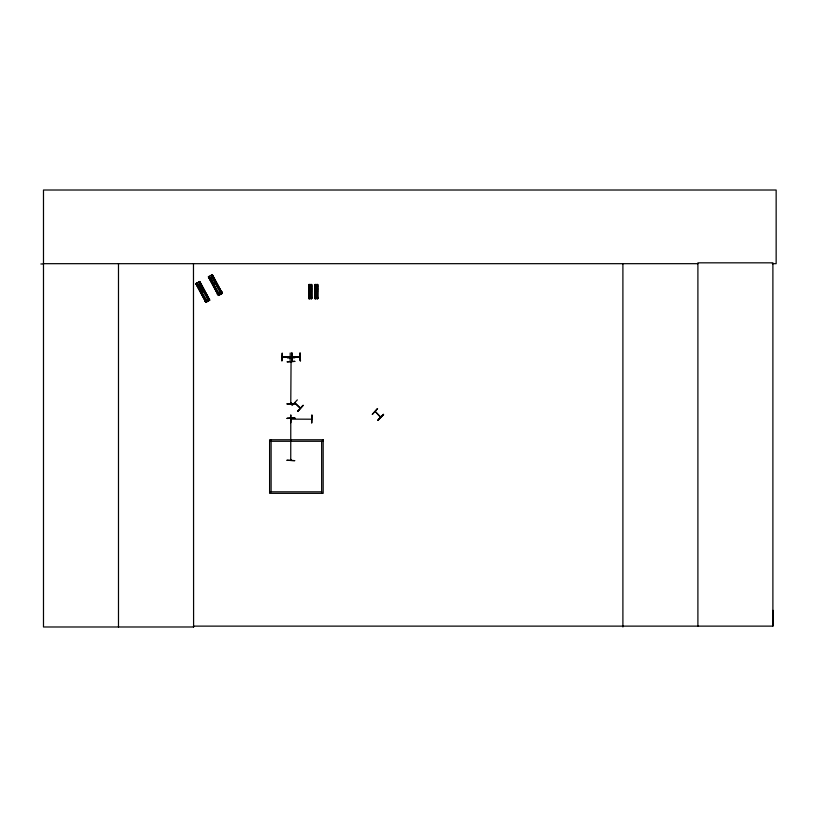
<?xml version="1.0" encoding="UTF-8"?>
<svg xmlns="http://www.w3.org/2000/svg" width="817" height="817" viewBox="0 0 817 817"><rect width="100%" height="100%" fill="white"/><g stroke="black" fill="none" stroke-linecap="round" stroke-linejoin="round"><path stroke-width="1.23" d="M772.331 263.677L776.15 263.677L776.15 190.014L43.485 190.014L43.485 626.986L193.588 626.986L193.486 626.128L772.892 626.128L773.005 610.33M294.682 403.006L300.156 408.275M380.456 417.293L375.228 411.502L380.712 416.997M291.056 419.295L291.056 418.508L290.729 419.244M291.087 403.516L290.781 402.832L290.781 403.618M290.74 418.59L290.791 419.295M291.087 460.124L291.087 459.522M290.862 419.131L311.645 419.213M291.097 403.598L291.087 402.914M207.099 300.288L207.927 300.83M220.008 294.263L220.008 293.303M289.953 357.09L282.386 356.784L283.07 357.08M289.412 356.702L290.117 356.743M292.282 356.815L299.931 356.763M300.013 357.029L292.21 357.08M292.006 405.538L297.357 399.86M297.654 411.012L303.127 405.446M377.924 419.969L383.439 414.454M378.128 420.173L383.643 414.658M291.056 419.213L291.138 418.59M195.804 283.642L199.767 281.487L209.775 300.115L205.823 302.259L195.814 283.632L205.915 302.219M212.318 274.696L208.355 276.851L218.374 295.468L222.347 293.313L212.297 274.706L222.255 293.354M197.081 285.388L200.522 283.53M209.632 278.597L213.074 276.738M197.765 286.644L201.207 284.796M210.316 279.853L213.758 278.005M198.786 288.534L202.218 286.685M211.337 281.742L214.769 279.894M212.236 283.428L215.668 281.579M199.685 290.219L203.116 288.37M200.696 292.108L204.138 290.26M213.247 285.317L216.689 283.468M205.067 300.207L208.509 298.358M217.618 293.415L221.06 291.567M204.781 301.054L209.366 298.583M217.332 294.263L221.918 291.792M204.863 301.197L209.438 298.726M217.414 294.406L221.989 291.935M206.977 300.299L207.518 300.002M219.538 293.538L220.069 293.211M207.406 301.105L207.947 300.809M219.957 294.314L220.427 294.059M294.814 402.638L300.37 407.979M291.751 353.046L292.231 360.848L291.781 353.046M282.386 356.784L289.953 356.661M290.117 357.009L282.304 357.06M281.896 360.828L282.222 353.026L281.936 360.828M290.137 360.777L290.198 352.975M300.472 360.797L299.992 352.995L300.431 360.797M294.825 403.598L287.012 403.751M287.012 404.047L294.825 403.996M287.012 418.345L294.825 418.294M287.012 460.277L294.825 460.645L287.012 460.257M40.85 263.983L43.485 263.973M43.485 263.677L697.902 263.677M308.969 285.94L311.573 285.94M315.045 285.94L317.65 285.94M308.969 286.9L311.573 286.9M315.045 286.9L317.65 286.9M308.969 288.33L311.573 288.33M315.045 288.33L317.65 288.33M308.969 289.596L311.573 289.596M315.045 289.596L317.65 289.596M308.969 291.026L311.573 291.026M315.045 291.026L317.65 291.026M308.969 297.174L311.573 297.174M315.045 297.174L317.65 297.174M308.54 297.572L312.012 297.572M314.606 297.572L318.079 297.572M308.54 297.684L312.012 297.684M314.606 297.684L318.079 297.684M308.969 298.603L311.777 298.603L311.767 284.5L308.775 284.51L308.775 298.613L309.684 298.613L309.684 284.51M317.854 298.603L315.045 298.603L315.076 284.51M314.841 298.613L315.76 298.613M271.111 441.282L323.175 441.282M269.6 491.824L321.653 491.824M290.75 460.124L290.781 418.508M212.042 274.839L222.071 293.456M211.858 274.941L221.887 293.558L211.797 274.972M211.644 275.053L221.591 293.722M221.438 293.803L211.409 275.176L221.397 293.824M211.715 276.432L219.957 291.771M220.876 294.1L219.834 294.661M210.132 277.3L218.915 293.763M209.326 276.33L219.344 294.947M209.285 276.34L219.283 294.978M209.019 276.483L219.068 295.1M208.876 276.565L218.915 295.172M208.805 276.606L218.833 295.223M208.59 276.718L218.65 295.325M208.437 276.8L218.466 295.417M199.685 281.528L209.703 300.145M199.491 281.63L209.52 300.248M199.899 282.825L209.336 300.35M199.828 282.866L209.254 300.39M199.675 282.948L209.04 300.513M198.572 282.131L208.08 299.614M208.325 300.891L207.283 301.453M196.928 283.039L198.776 286.277M199.94 288.472L206.946 301.657M206.793 301.739L196.734 283.131L206.732 301.769M196.55 283.233L206.507 301.892M196.346 283.346L206.354 301.973L196.254 283.397M196.07 283.499L206.129 302.096M300.094 352.995L300.094 360.797M292.129 353.046L292.21 360.848M291.056 361.9L290.781 403.547M290.781 459.45L290.781 460.155M772.892 626.128L772.892 262.829L697.902 262.829L697.902 626.128M622.901 263.677L622.901 626.986M321.653 441.282L321.653 493.335M317.793 298.603L317.854 284.5L314.841 284.51L314.902 298.613M317.65 284.5L317.65 298.603M317.445 284.5L317.445 298.603M317.333 284.5L317.343 298.603M317.17 284.5L317.139 298.603M316.955 284.5L317.006 298.603M315.699 284.51L315.75 298.613M315.556 284.51L315.576 298.613M315.362 284.51L315.352 298.613L315.188 284.51M311.716 298.603L311.604 284.5L311.573 298.603M311.369 284.5L311.369 298.603M311.206 298.603L311.093 284.5L311.042 298.603M310.879 284.5L310.868 298.603M309.48 284.51L309.51 298.613M309.337 284.51L309.275 298.613M309.163 284.51L309.183 298.613M308.969 284.51L309 298.613M271.111 439.771L271.111 491.824M193.476 263.677L193.588 626.986M118.485 263.677L118.485 626.986M309.714 290.168C310.419 292.374 311.43 288.605 309.714 290.168M315.781 290.168C316.496 292.374 317.507 288.605 315.781 290.168M201.074 289.984C202.044 293.334 203.719 287.727 201.074 289.984M213.625 283.193C214.595 286.542 216.27 280.936 213.625 283.193M303.046 405.365L297.919 411.278L303.046 405.365M377.536 408.551L372.327 414.372L377.536 408.551M383.367 414.372L378.148 420.204L383.367 414.372M290.811 415.087L290.617 422.9L290.811 415.087M311.931 415.087L311.737 422.9L311.931 415.087M294.814 361.39L287.012 361.839L294.814 361.359M294.814 418.008L287.012 418.447L294.814 417.967M295.039 357.591L287.349 357.672L295.039 357.591M323.175 439.771L269.6 439.771L269.6 493.335L323.175 493.335L323.175 439.771M208.886 300.595L198.827 281.988L208.815 300.625"/></g></svg>
